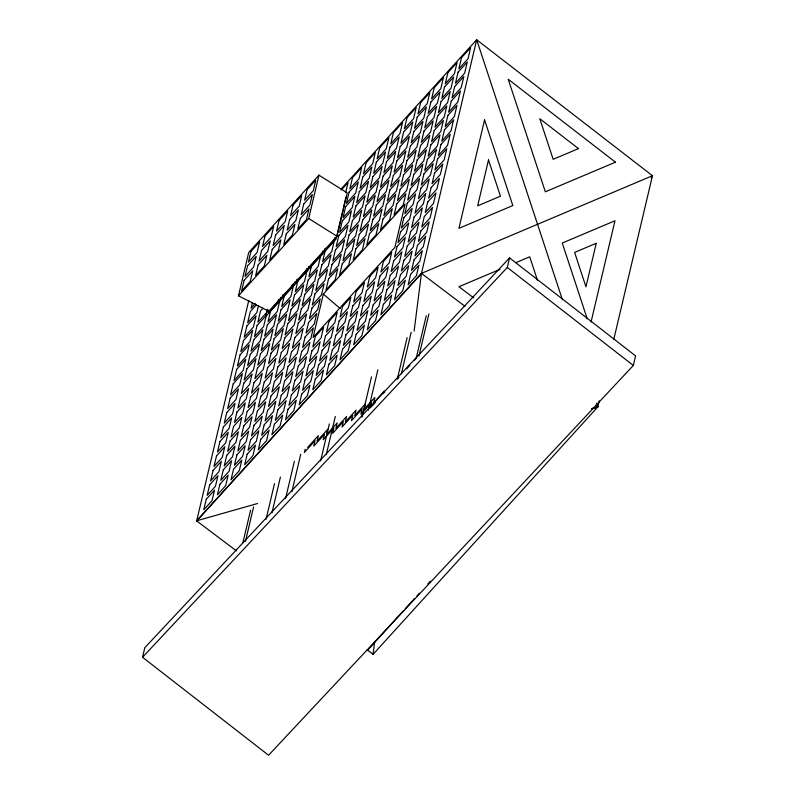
<?xml version="1.0" encoding="UTF-8"?>
<svg xmlns="http://www.w3.org/2000/svg" width="795" height="795" viewBox="0 0 795 795"><rect width="100%" height="100%" fill="white"/><g stroke="black" fill="none" stroke-linecap="round" stroke-linejoin="round"><path stroke-width="1.19" d="M374.624 642.002L373.034 654.404L597.82 406.861L595.753 405.301M414.116 331.118L421.449 273.371L652.457 175.725L476.682 39.75L340.985 189.14M142.543 657.266L144.799 647.716L509.565 257.908L635.593 355.902L633.337 365.452L268.571 755.25L142.543 657.266L507.309 267.468L509.565 257.908M238.46 295.839L248.706 252.502L318.944 175.178L347.256 192.917L337.01 236.274L268.879 311.262L238.46 295.839L308.698 218.516L318.944 175.178M248.785 300.44L196.663 520.914L236.393 550.846M252.403 302.686L251.071 308.281L255.245 303.69M258.425 305.916L256.835 312.634L247.662 322.73L250.306 311.541L256.149 305.111M267.478 309.285L265.769 316.509L336.007 239.186L342.834 210.297M267.577 309.841L267.041 312.087L257.868 322.184L260.512 310.994L263.016 308.241M268.968 310.12L268.442 312.356L277.912 301.941L278.439 299.705M279.81 301.047L280.665 297.429M283.02 294.657L282.493 296.893L291.954 286.478L292.481 284.242M293.862 285.584L294.716 281.967M297.072 279.194L296.535 281.43L306.005 271.016L306.532 268.77M242.892 542.717L250.574 510.241M307.913 270.121L308.768 266.504M245.417 541.534L253.605 506.892M321.955 254.648L322.81 251.041M325.165 248.269L324.638 250.505L334.099 240.08L334.625 237.844M266.077 519.215L274.494 483.638M345.686 192.609L348.061 182.542L341.393 189.886M343.122 209.095L345.964 197.051M323.336 294.09L313.091 337.448L394.837 247.454L405.092 204.096L323.336 294.09L340.21 308.54M271.999 512.695L280.406 477.119M285.554 498.604L294.379 461.269M291.914 491.598L300.739 454.263M305.131 449.245L304.366 452.494L315.068 440.708L313.786 446.124L324.489 434.348L323.207 439.754L333.91 427.978L332.628 433.394L343.331 421.608L342.049 427.024L352.751 415.248L351.47 420.654L362.172 408.878L360.89 414.284L371.593 402.509L370.311 407.924M320.594 460.961L329.368 423.874M326.248 454.75L335.291 416.5M361.973 417.216L371.513 376.85M368.294 410.26L377.864 369.784M383.776 393.237L384.293 391.06L373.59 402.846L374.872 397.43L364.17 409.206L365.452 403.8L354.749 415.576L356.021 410.17L345.328 421.946L346.6 416.53L335.907 428.316L337.179 422.9L326.487 434.676L327.759 429.27L317.066 441.046L318.338 435.63L307.645 447.416M407.11 337.637L397.301 379.145L398.812 377.486M401.366 373.799L411.174 332.29M426.249 315.704L416.153 358.396L414.563 360.145M418.965 356.011L428.912 313.916M591.043 322.045L614.982 220.752L562.254 243.041L587.217 318.716M591.828 408.68L597.79 406.98L599.241 400.849M613.76 339.445L652.457 175.725L651.214 177.861M310.587 265.967L320.047 255.553M371.136 407.02L375.25 402.489M406.633 368.87L409.813 365.382M367.777 650.002L403.612 610.55M405.281 608.712L414.443 598.625M416.948 595.872L419.442 593.12M427.78 583.947L430.274 581.195M500.035 269.346L458.924 286.717L473.721 297.916M516.015 262.589L529.718 256.795L537.45 280.228M196.782 520.864L421.449 273.371L465.025 306.353M257.58 503.503L196.693 520.795L421.43 273.49L476.682 39.75L562.393 299.655M591.848 408.56L597.82 406.861M308.698 218.516L337.01 236.274M367.121 649.793L373.064 654.285M507.309 267.468L633.337 365.452M596.568 403.264L597.79 406.98M244.115 280.347L241.601 290.97L250.266 281.42L252.78 270.797L244.115 280.347M247.523 265.898L245.009 276.521L253.685 266.981L256.199 256.348L247.523 265.898M250.942 251.449L248.428 262.072L257.103 252.532L259.607 241.909L250.942 251.449M258.156 264.884L255.642 275.507L264.318 265.957L266.832 255.334L258.156 264.884M261.575 250.435L259.061 261.058L267.736 251.518L270.24 240.885L261.575 250.435M264.983 235.986L262.479 246.609L271.145 237.069L273.659 226.446L264.983 235.986M233.223 383.806L230.58 395.006L239.752 384.899L242.395 373.7L233.223 383.806M236.642 369.357L233.988 380.547L243.171 370.44L245.814 359.251L236.642 369.357M240.06 354.898L237.407 366.097L246.589 355.991L249.233 344.791L240.06 354.898M243.469 340.449L240.825 351.638L250.008 341.532L252.651 330.342L243.469 340.449M246.887 325.99L244.244 337.189L253.416 327.083L256.07 315.893L246.887 325.99M206.263 499.27L203.778 509.794L212.046 500.691L214.531 490.157L206.263 499.27M209.681 484.811L207.187 495.345L215.465 486.242L217.949 475.708L209.681 484.811M213.1 470.362L210.605 480.896L218.883 471.783L221.368 461.259L213.1 470.362M216.518 455.903L214.024 466.436L222.292 457.334L224.786 446.8L216.518 455.903M219.927 441.454L217.442 451.987L225.71 442.875L228.205 432.351L219.927 441.454M223.345 427.004L220.861 437.528L229.129 428.425L231.623 417.892L223.345 427.004M226.764 412.545L224.27 423.079L232.547 413.966L235.032 403.443L226.764 412.545M230.182 398.096L227.688 408.62L235.966 399.517L238.45 388.984L230.182 398.096M272.208 249.411L269.694 260.045L278.369 250.495L280.873 239.871L272.208 249.411M275.617 234.972L273.112 245.595L281.778 236.045L284.292 225.422L275.617 234.972M279.035 220.523L276.521 231.146L285.196 221.606L287.71 210.973L279.035 220.523M246.848 368.81L244.204 380L253.376 369.904L256.03 358.704L246.848 368.81M250.266 354.351L247.613 365.551L256.795 355.445L259.438 344.255L250.266 354.351M253.685 339.902L251.031 351.092L260.213 340.995L262.857 329.796L253.685 339.902M257.093 325.443L254.45 336.643L263.632 326.536L266.275 315.347L257.093 325.443M219.887 484.264L217.403 494.798L225.671 485.695L228.155 475.162L219.887 484.264M223.306 469.815L220.811 480.349L229.089 471.236L231.574 460.712L223.306 469.815M226.724 455.366L224.23 465.89L232.508 456.787L234.992 446.253L226.724 455.366M230.143 440.907L227.648 451.441L235.916 442.338L238.411 431.804L230.143 440.907M233.551 426.458L231.067 436.982L239.335 427.879L241.829 417.345L233.551 426.458M236.97 411.999L234.485 422.533L242.753 413.43L245.248 402.896L236.97 411.999M240.388 397.55L237.904 408.073L246.172 398.971L248.656 388.447L240.388 397.55M243.807 383.091L241.312 393.624L249.59 384.522L252.075 373.988L243.807 383.091M286.25 233.949L283.745 244.582L292.411 235.032L294.925 224.409L286.25 233.949M289.668 219.509L287.154 230.133L295.829 220.583L298.344 209.96L289.668 219.509M293.087 205.06L290.572 215.684L299.238 206.143L301.752 195.51L293.087 205.06M260.472 353.805L257.828 365.004L267.001 354.898L269.654 343.708L260.472 353.805M263.89 339.356L261.237 350.555L270.419 340.449L273.063 329.249L263.89 339.356M267.309 324.907L264.656 336.096L273.838 325.99L276.481 314.8L267.309 324.907M270.717 310.447L268.074 321.647L277.256 311.541L279.9 300.341L270.717 310.447M233.511 469.269L231.027 479.802L239.295 470.7L241.789 460.166L233.511 469.269M236.93 454.82L234.436 465.343L242.714 456.241L245.198 445.707L236.93 454.82M240.348 440.36L237.854 450.894L246.132 441.791L248.616 431.258L240.348 440.36M243.767 425.911L241.273 436.445L249.541 427.332L252.035 416.809L243.767 425.911M247.175 411.452L244.691 421.986L252.959 412.883L255.453 402.349L247.175 411.452M250.594 397.003L248.11 407.537L256.378 398.424L258.872 387.9L250.594 397.003M254.012 382.554L251.528 393.078L259.796 383.975L262.28 373.441L254.012 382.554M257.431 368.095L254.937 378.629L263.215 369.516L265.699 358.992L257.431 368.095M300.301 218.486L297.787 229.109L306.463 219.569L308.967 208.946L300.301 218.486M303.72 204.037L301.206 214.67L309.871 205.12L312.385 194.497L303.72 204.037M307.128 189.598L304.614 200.221L313.29 190.681L315.804 180.048L307.128 189.598M274.096 338.809L271.453 350.009L280.625 339.902L283.278 328.703L274.096 338.809M277.515 324.36L274.871 335.55L284.044 325.453L286.687 314.254L277.515 324.36M280.933 309.901L278.28 321.101L287.462 310.994L290.105 299.804L280.933 309.901M284.342 295.452L281.698 306.641L290.881 296.545L293.524 285.345L284.342 295.452M247.136 454.273L244.651 464.807L252.919 455.694L255.414 445.17L247.136 454.273M250.554 439.814L248.07 450.348L256.338 441.245L258.822 430.711L250.554 439.814M253.973 425.365L251.478 435.899L259.756 426.786L262.241 416.262L253.973 425.365M257.391 410.916L254.897 421.439L263.175 412.337L265.659 401.803L257.391 410.916M260.8 396.457L258.315 406.99L266.583 397.888L269.078 387.354L260.8 396.457M264.218 382.007L261.734 392.531L270.002 383.428L272.496 372.895L264.218 382.007M267.637 367.548L265.152 378.082L273.42 368.979L275.905 358.446L267.637 367.548M271.055 353.099L268.561 363.623L276.839 354.52L279.323 343.997L271.055 353.099M287.72 323.813L285.077 335.003L294.249 324.907L296.903 313.707L287.72 323.813M291.139 309.354L288.496 320.554L297.668 310.447L300.311 299.258L291.139 309.354M294.557 294.905L291.904 306.105L301.086 295.998L303.73 284.799L294.557 294.905M297.966 280.456L295.323 291.646L304.505 281.539L307.148 270.35L297.966 280.456M260.76 439.277L258.276 449.801L266.544 440.698L269.038 430.165L260.76 439.277M264.178 424.818L261.694 435.352L269.962 426.249L272.447 415.715L264.178 424.818M267.597 410.369L265.103 420.893L273.381 411.79L275.865 401.256L267.597 410.369M271.016 395.91L268.521 406.444L276.799 397.341L279.284 386.807L271.016 395.91M274.424 381.461L271.94 391.995L280.208 382.882L282.702 372.358L274.424 381.461M277.843 367.002L275.358 377.536L283.626 368.433L286.121 357.899L277.843 367.002M281.261 352.553L278.777 363.086L287.045 353.974L289.529 343.45L281.261 352.553M284.68 338.104L282.185 348.627L290.463 339.525L292.948 328.991L284.68 338.104M301.345 308.818L298.701 320.007L307.874 309.901L310.527 298.711L301.345 308.818M304.763 294.359L302.12 305.558L311.292 295.452L313.936 284.252L304.763 294.359M308.182 279.91L305.528 291.099L314.711 281.003L317.354 269.803L308.182 279.91M311.6 265.451L308.947 276.65L318.129 266.544L320.773 255.354L311.6 265.451M274.384 424.272L271.9 434.805L280.168 425.703L282.662 415.169L274.384 424.272M277.803 409.822L275.318 420.356L283.586 411.244L286.071 400.72L277.803 409.822M281.221 395.373L278.727 405.897L287.005 396.794L289.489 386.261L281.221 395.373M284.64 380.914L282.146 391.448L290.423 382.335L292.908 371.812L284.64 380.914M288.058 366.465L285.564 376.989L293.832 367.886L296.326 357.353L288.058 366.465M291.467 352.006L288.983 362.54L297.25 353.437L299.745 342.903L291.467 352.006M294.885 337.557L292.401 348.081L300.669 338.978L303.163 328.444L294.885 337.557M298.304 323.098L295.81 333.632L304.088 324.529L306.572 313.995L298.304 323.098M314.969 293.812L312.326 305.012L321.498 294.905L324.151 283.716L314.969 293.812M318.388 279.363L315.744 290.553L324.916 280.456L327.57 269.257L318.388 279.363M321.806 264.904L319.153 276.103L328.335 265.997L330.978 254.807L321.806 264.904M325.225 250.455L322.571 261.654L331.753 251.548L334.397 240.348L325.225 250.455M288.009 409.276L285.524 419.81L293.792 410.697L296.287 400.173L288.009 409.276M291.427 394.827L288.943 405.351L297.211 396.248L299.695 385.714L291.427 394.827M294.846 380.368L292.351 390.901L300.629 381.799L303.114 371.265L294.846 380.368M298.264 365.919L295.77 376.442L304.048 367.34L306.532 356.806L298.264 365.919M301.683 351.46L299.188 361.993L307.456 352.891L309.951 342.357L301.683 351.46M305.091 337.01L302.607 347.544L310.875 338.432L313.369 327.908L305.091 337.01M308.51 322.551L306.025 333.085L314.293 323.982L316.788 313.449L308.51 322.551M311.928 308.102L309.444 318.636L317.712 309.523L320.196 299L311.928 308.102M328.593 278.816L325.95 290.016L335.122 279.91L337.776 268.71L328.593 278.816M332.012 264.367L329.368 275.557L338.541 265.451L341.194 254.261L332.012 264.367M335.43 249.908L332.777 261.108L341.959 251.001L344.603 239.802L335.43 249.908M338.849 235.459L336.196 246.649L345.378 236.552L348.021 225.353L338.849 235.459M342.257 221L339.614 232.2L348.796 222.093L351.44 210.904L342.257 221M345.676 206.551L343.033 217.741L352.215 207.644L354.858 196.445L345.676 206.551M349.094 192.092L346.451 203.291L355.623 193.185L358.277 181.995L349.094 192.092M352.513 177.643L349.87 188.832L359.042 178.736L361.685 167.536L352.513 177.643M301.633 394.28L299.149 404.804L307.417 395.701L309.911 385.178L301.633 394.28M305.051 379.821L302.567 390.355L310.835 381.252L313.329 370.718L305.051 379.821M308.47 365.372L305.976 375.906L314.254 366.793L316.738 356.269L308.47 365.372M311.888 350.923L309.394 361.447L317.672 352.344L320.156 341.81L311.888 350.923M315.307 336.464L312.813 346.998L321.081 337.885L323.575 327.361L315.307 336.464M342.218 263.821L339.574 275.01L348.747 264.914L351.4 253.714L342.218 263.821M345.636 249.362L342.993 260.561L352.165 250.455L354.818 239.265L345.636 249.362M349.055 234.913L346.411 246.102L355.584 236.006L358.227 224.806L349.055 234.913M352.473 220.454L349.82 231.653L359.002 221.547L361.646 210.357L352.473 220.454M355.882 206.004L353.238 217.204L362.421 207.097L365.064 195.898L355.882 206.004M359.3 191.555L356.657 202.745L365.839 192.638L368.483 181.449L359.3 191.555M362.719 177.096L360.075 188.296L369.248 178.189L371.901 166.99L362.719 177.096M366.137 162.647L363.494 173.837L372.666 163.73L375.32 152.541L366.137 162.647M315.257 379.285L312.773 389.808L321.041 380.706L323.535 370.172L315.257 379.285M318.676 364.826L316.191 375.359L324.459 366.247L326.954 355.723L318.676 364.826M322.094 350.376L319.61 360.9L327.878 351.797L330.362 341.264L322.094 350.376M325.513 335.917L323.018 346.451L331.296 337.348L333.781 326.815L325.513 335.917M328.931 321.468L326.437 331.992L334.715 322.889L337.199 312.356L328.931 321.468M355.842 248.825L353.199 260.015L362.381 249.908L365.024 238.719L355.842 248.825M359.26 234.366L356.617 245.566L365.789 235.459L368.443 224.26L359.26 234.366M362.679 219.917L360.036 231.107L369.208 221L371.851 209.81L362.679 219.917M366.097 205.458L363.444 216.657L372.626 206.551L375.27 195.351L366.097 205.458M369.506 191.009L366.863 202.198L376.045 192.102L378.688 180.902L369.506 191.009M372.925 176.55L370.281 187.749L379.463 177.643L382.107 166.453L372.925 176.55M376.343 162.101L373.7 173.29L382.872 163.194L385.525 151.994L376.343 162.101M379.762 147.641L377.118 158.841L386.291 148.735L388.944 137.545L379.762 147.641M328.882 364.279L326.397 374.813L334.665 365.71L337.159 355.176L328.882 364.279M332.3 349.83L329.816 360.354L338.084 351.251L340.578 340.727L332.3 349.83M335.719 335.371L333.234 345.904L341.502 336.802L343.987 326.268L335.719 335.371M339.137 320.922L336.643 331.455L344.921 322.343L347.405 311.819L339.137 320.922M342.556 306.472L340.061 316.996L348.339 307.894L350.824 297.36L342.556 306.472M369.466 233.819L366.823 245.019L376.005 234.913L378.649 223.723L369.466 233.819M372.885 219.37L370.241 230.56L379.414 220.463L382.067 209.264L372.885 219.37M376.303 204.911L373.66 216.111L382.832 206.004L385.476 194.815L376.303 204.911M379.722 190.462L377.069 201.652L386.251 191.555L388.894 180.356L379.722 190.462M383.14 176.003L380.487 187.203L389.669 177.096L392.313 165.907L383.14 176.003M386.549 161.554L383.906 172.754L393.088 162.647L395.731 151.448L386.549 161.554M389.967 147.105L387.324 158.294L396.496 148.188L399.15 136.998L389.967 147.105M393.386 132.646L390.743 143.845L399.915 133.739L402.568 122.539L393.386 132.646M342.506 349.283L340.022 359.817L348.29 350.704L350.784 340.18L342.506 349.283M345.924 334.834L343.44 345.358L351.708 336.255L354.202 325.721L345.924 334.834M349.343 320.375L346.859 330.909L355.127 321.796L357.611 311.272L349.343 320.375M352.761 305.926L350.267 316.45L358.545 307.347L361.029 296.813L352.761 305.926M356.18 291.467L353.686 302.001L361.964 292.898L364.448 282.364L356.18 291.467M383.091 218.824L380.447 230.013L389.63 219.917L392.273 208.717L383.091 218.824M386.509 204.375L383.866 215.564L393.038 205.458L395.691 194.268L386.509 204.375M389.928 189.916L387.284 201.115L396.457 191.009L399.11 179.809L389.928 189.916M393.346 175.466L390.693 186.656L399.875 176.55L402.518 165.36L393.346 175.466M396.765 161.007L394.111 172.207L403.294 162.101L405.937 150.901L396.765 161.007M400.173 146.558L397.53 157.748L406.712 147.651L409.355 136.452L400.173 146.558M403.592 132.099L400.948 143.299L410.131 133.192L412.774 122.003L403.592 132.099M407.01 117.65L404.367 128.84L413.539 118.743L416.192 107.544L407.01 117.65M356.13 334.288L353.646 344.811L361.914 335.709L364.408 325.175L356.13 334.288M359.549 319.828L357.064 330.362L365.332 321.26L367.827 310.726L359.549 319.828M362.967 305.379L360.483 315.903L368.751 306.8L371.235 296.277L362.967 305.379M366.386 290.92L363.891 301.454L372.169 292.351L374.654 281.818L366.386 290.92M369.804 276.471L367.31 287.005L375.588 277.892L378.072 267.368L369.804 276.471M396.715 203.828L394.072 215.018L403.254 204.911L405.897 193.722L396.715 203.828M400.133 189.369L397.49 200.569L406.662 190.462L409.316 179.273L400.133 189.369M403.552 174.92L400.909 186.109L410.081 176.013L412.734 164.813L403.552 174.92M406.97 160.461L404.317 171.66L413.499 161.554L416.143 150.364L406.97 160.461M410.389 146.012L407.736 157.201L416.918 147.105L419.561 135.905L410.389 146.012M413.798 131.553L411.154 142.752L420.336 132.646L422.98 121.456L413.798 131.553M417.216 117.104L414.573 128.303L423.755 118.197L426.398 106.997L417.216 117.104M420.635 102.654L417.991 113.844L427.163 103.738L429.817 92.548L420.635 102.654M369.764 319.282L367.27 329.816L375.538 320.713L378.032 310.179L369.764 319.282M373.173 304.833L370.689 315.367L378.957 306.254L381.451 295.73L373.173 304.833M376.591 290.384L374.107 300.908L382.375 291.805L384.869 281.271L376.591 290.384M380.01 275.925L377.516 286.458L385.794 277.346L388.278 266.822L380.01 275.925M383.428 261.476L380.934 271.999L389.212 262.897L391.697 252.363L383.428 261.476M410.339 188.822L407.696 200.022L416.878 189.916L419.522 178.726L410.339 188.822M413.758 174.373L411.114 185.563L420.287 175.466L422.94 164.267L413.758 174.373M417.176 159.924L414.533 171.114L423.705 161.007L426.359 149.818L417.176 159.924M420.595 145.465L417.951 156.665L427.124 146.558L429.767 135.359L420.595 145.465M424.013 131.016L421.36 142.206L430.542 132.099L433.186 120.91L424.013 131.016M427.422 116.557L424.778 127.757L433.961 117.65L436.604 106.451L427.422 116.557M430.84 102.108L428.197 113.297L437.379 103.201L440.023 92.001L430.84 102.108M434.259 87.649L431.615 98.848L440.788 88.742L443.441 77.552L434.259 87.649M383.389 304.286L380.894 314.82L389.162 305.717L391.657 295.184L383.389 304.286M386.797 289.837L384.313 300.361L392.581 291.258L395.075 280.724L386.797 289.837M390.216 275.378L387.731 285.912L395.999 276.809L398.494 266.275L390.216 275.378M393.634 260.929L391.15 271.453L399.418 262.35L401.902 251.826L393.634 260.929M397.053 246.47L394.559 257.004L402.836 247.901L405.321 237.367L397.053 246.47M400.471 232.021L397.977 242.555L406.255 233.442L408.739 222.918L400.471 232.021M403.88 217.572L401.396 228.095L409.663 218.993L412.158 208.459L403.88 217.572M407.298 203.113L404.814 213.646L413.082 204.534L415.576 194.01L407.298 203.113M423.964 173.827L421.32 185.026L430.502 174.92L433.146 163.72L423.964 173.827M427.382 159.378L424.739 170.567L433.921 160.461L436.564 149.271L427.382 159.378M430.801 144.919L428.157 156.118L437.329 146.012L439.983 134.822L430.801 144.919M434.219 130.469L431.576 141.659L440.748 131.563L443.391 120.363L434.219 130.469M437.638 116.01L434.984 127.21L444.166 117.104L446.81 105.914L437.638 116.01M441.046 101.561L438.403 112.751L447.585 102.654L450.228 91.455L441.046 101.561M444.465 87.102L441.821 98.302L451.003 88.195L453.647 77.006L444.465 87.102M447.883 72.653L445.24 83.853L454.412 73.746L457.065 62.547L447.883 72.653M397.013 289.291L394.519 299.824L402.787 290.712L405.281 280.188L397.013 289.291M400.422 274.832L397.937 285.365L406.205 276.262L408.7 265.729L400.422 274.832M403.84 260.382L401.356 270.916L409.624 261.803L412.118 251.28L403.84 260.382M407.259 245.933L404.774 256.457L413.042 247.354L415.527 236.821L407.259 245.933M410.677 231.474L408.183 242.008L416.461 232.895L418.945 222.371L410.677 231.474M414.096 217.025L411.601 227.549L419.879 218.446L422.364 207.912L414.096 217.025M417.504 202.566L415.02 213.1L423.288 203.997L425.782 193.463L417.504 202.566M420.923 188.117L418.438 198.641L426.706 189.538L429.201 179.014L420.923 188.117M437.588 158.831L434.945 170.021L444.127 159.924L446.77 148.725L437.588 158.831M441.006 144.372L438.363 155.572L447.545 145.465L450.189 134.275L441.006 144.372M444.425 129.923L441.781 141.113L450.954 131.016L453.607 119.816L444.425 129.923M447.843 115.474L445.2 126.663L454.372 116.557L457.016 105.367L447.843 115.474M451.262 101.015L448.609 112.214L457.791 102.108L460.434 90.908L451.262 101.015M454.68 86.566L452.027 97.755L461.209 87.649L463.853 76.459L454.68 86.566M458.089 72.106L455.446 83.306L464.628 73.2L467.271 62L458.089 72.106M461.507 57.657L458.864 68.847L468.036 58.75L470.69 47.551L461.507 57.657M410.637 274.295L408.143 284.819L416.421 275.716L418.905 265.182L410.637 274.295M414.046 259.836L411.562 270.37L419.83 261.267L422.324 250.733L414.046 259.836M417.464 245.387L414.98 255.91L423.248 246.808L425.742 236.274L417.464 245.387M420.883 230.928L418.399 241.461L426.667 232.359L429.151 221.825L420.883 230.928M424.301 216.478L421.807 227.012L430.085 217.9L432.569 207.376L424.301 216.478M427.72 202.019L425.226 212.553L433.504 203.45L435.988 192.917L427.72 202.019M431.138 187.57L428.644 198.104L436.912 188.991L439.406 178.468L431.138 187.57M434.547 173.121L432.063 183.645L440.331 174.542L442.825 164.008L434.547 173.121M484.562 119.896L458.924 228.344L512.825 205.557L484.562 119.896M488.508 159.954L477.666 205.826L500.462 196.186L488.508 159.954M596.25 243.27L585.955 286.806L574.616 252.412L596.25 243.27M578.452 148.625L553.171 159.318L539.785 118.723L578.452 148.625M615.459 162.18L545.35 191.804L508.224 79.252L615.459 162.18"/></g></svg>
